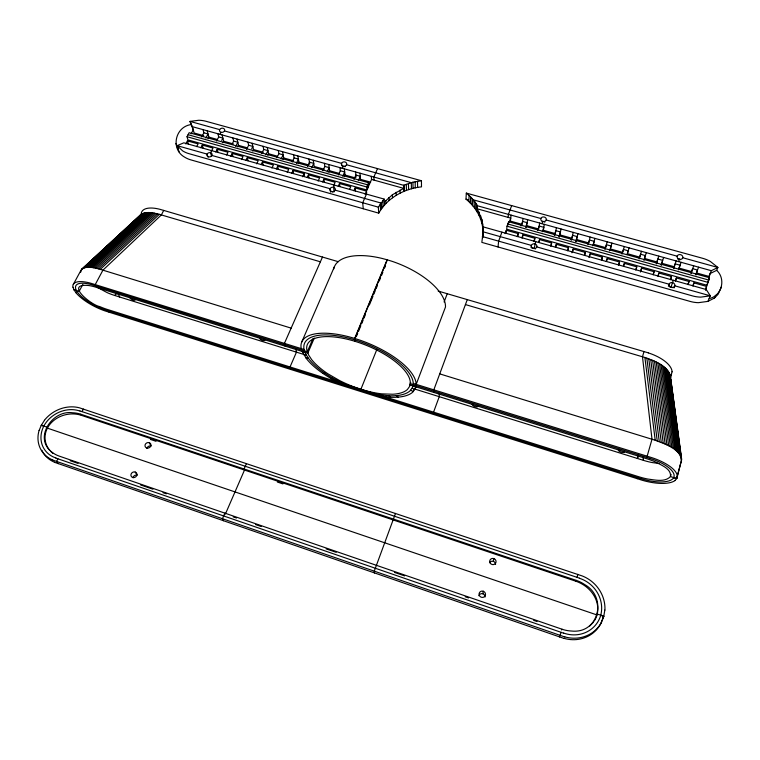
<?xml version="1.0" encoding="UTF-8"?>
<svg xmlns="http://www.w3.org/2000/svg" width="760" height="760" viewBox="0 0 760 760"><rect width="100%" height="100%" fill="white"/><g stroke="black" fill="none" stroke-linecap="round" stroke-linejoin="round"><path stroke-width="1.14" d="M483.217 229.928L481.973 219.811L477.318 208.829L510.739 218.12L509.124 222.528M483.455 228.998L483.455 226.964L706.239 289.531L710.325 295.839L707.902 301.387L698.383 302.68A28.529 23.636 16.1 0 1 690.014 301.387L481.849 242.383L483.455 228.998L483.084 233.709M433.533 414.504L433.561 412.138L439.242 396.682L439.308 393.737M433.789 392.416L433.817 389.842L467.276 299.611M80.57 272.365L81.843 269.154L140.524 214.861C145.958 210.891 153.349 212.828 159.325 214.329L320.378 261.81M670.548 377.986C669.132 365.892 654.806 361.057 644.889 357.494L465.433 304.579M672.02 371.811L670.614 377.729M483.455 226.964L482.99 232.873C483.16 219.735 476.159 207.223 465.994 199.186L466.308 193.097L702.601 258.286A28.88 23.95 16.2 0 1 710.391 261.497L717.906 267.473L716.67 270.341L710.115 273.562L708.804 278.416M677.255 476.206L676.742 478.486L674.956 480.51M468.796 201.571L469.138 195.5L466.308 193.097M470.335 203.138L470.687 197.077M471.817 204.649L472.188 198.597L469.138 195.5M472.796 205.836L473.166 199.785L540.873 218.509M314.279 338.086L307.8 353.181L96.111 287.261A28.614 9.947 26.6 0 0 88.977 285.551C63.944 282.863 91.076 305.111 99.807 306.603A28.861 10.089 26.8 0 0 107.302 309.434L638.856 476.767A31.939 12.084 16.2 0 0 647.757 479.037C655.015 479.892 664.744 482.534 670.462 476.605L676.742 478.486L681.14 461.643C682.195 448.827 664.753 444.115 655.206 440.24L439.736 373.882M474.525 207.936L474.914 201.903L472.188 198.597M475.693 209.665L476.092 203.632M476.89 211.423L477.299 205.399L474.914 201.903M477.109 211.831L477.299 205.399M478.895 215.07L479.104 212.087M480.519 218.87L480.738 215.887M72.951 287.223A29.545 10.279 26.7 0 1 90.944 283.28L304.085 349.495A58.33 22.8 22.1 0 1 355.528 340.091A58.33 22.8 22.1 0 1 413.25 383.448L412.519 387.448L410.162 390.744A58.33 22.8 22.1 0 1 397.926 395.456L396.226 395.599A43.197 16.758 21.9 0 1 389.063 395.751L377.615 394.526L378.546 395.95L390.63 397.252A45.467 17.632 21.9 0 0 398.173 397.1L399.969 396.948A61.408 24.006 22.1 0 0 412.88 392.027L415.919 386.849M481.745 222.775L481.973 219.811M482.581 226.765L482.809 223.81M482.657 237.775L483.217 231.296M604.827 610.09L603.734 616.521L601.511 622.145M498.037 246.972L498.626 241.138L501.923 232.151M482.752 237.177L482.99 234.887M505.979 233.225L506.303 230.28L518.234 233.624L517.864 236.559M507.034 226.204L506.701 229.168L706.961 285.256L709.431 277.723L508.658 221.758L507.034 226.204L708.158 282.425M508.098 217.388L508.431 214.386L511.651 205.608M507.623 225.957L507.851 223.982L708.795 280.07L707.588 282.91M508.431 223.744L508.658 221.758M511.081 215.127L510.397 221.103L522.225 224.39L523.013 218.434M522.49 237.861L522.88 234.925L534.878 238.288L534.442 241.214M526.224 227.392L527.658 219.725M531.088 247.598L531.411 245.413L483.16 231.819M534.242 248.282L535.705 241.642M538.878 228.009L539.647 223.05M482.866 593.769L483.265 591.232A3.268 3.163 33.8 0 0 479.132 594.842A3.268 3.163 33.8 0 0 484.471 596.667A3.268 3.163 33.8 0 0 483.265 591.232M539.087 242.525L539.553 239.6L551.627 242.982L551.105 245.898M544.322 224.352L543.362 230.28L555.322 233.614L554.724 235.343M709.108 298.623C721.8 295.963 726.208 279.015 716.67 270.341M493.354 561.317L493.829 558.581M555.494 232.626L556.386 227.696M555.788 247.209L556.32 244.302L568.461 247.703L567.872 250.601M559.217 237.139L561.079 228.998M602.984 617.709L603.373 615.79M572.204 237.281L573.211 232.37M572.584 251.921L573.183 249.033L585.39 252.453L584.953 254.372M575.947 241.803L577.942 233.681M590.14 237.063L588.781 242.934L576.688 239.561M589.466 256.671L590.149 253.783L602.423 257.222L601.683 260.101M594.89 238.383L593.494 244.245L605.663 247.637L607.154 241.784M606.442 261.43L607.202 258.562L619.542 262.019L618.735 264.888M611.933 243.114L610.394 248.957L622.63 252.358L624.274 246.534M671.061 474.363L670.462 476.605C671.564 468.777 661.304 465.234 655.775 462.108A31.663 11.875 16.3 0 0 646.988 458.802L410.039 385.016L410.875 382.831M705.575 290.367L706.639 286.434L693.937 282.872L692.806 285.684M706.961 285.256L709.431 277.723M695.837 274.692L696.341 272.897L708.918 276.402L711.322 270.693L717.906 267.473L682.765 257.754A2.897 2.394 14.5 0 1 678.005 258.59A2.897 2.394 14.5 0 1 679.136 254.6A2.897 2.394 14.5 0 1 682.765 257.754M693.072 286.007L693.937 282.872M696.16 274.826L697.481 270.047L692.588 268.679L691.258 273.457M690.963 273.334L693.709 265.81M688.151 284.62L689.025 281.495L676.39 277.96L675.336 280.782M638.286 455.212L637.374 458.46L638.542 455.762M673.332 280.288L671.08 286.9M678.651 261.62L679.317 259.284M678.442 269.848L681.093 262.305M675.507 281.077L676.39 277.96M679.25 267.881L680.019 265.192L675.156 263.834L673.797 268.584M670.614 279.699L671.498 276.583L658.948 273.068L657.97 275.899M643.995 351.548L642.485 356.782L652.004 439.251L646.798 457.416M623.523 266.228L624.35 263.368L636.766 266.845L635.835 269.933M629.071 247.865L627.389 253.688L639.692 257.117L641.487 251.313M561.108 632.32L559.55 636.966M577.03 577.334L577.894 574.351M661.143 265.022L663.651 257.459M658.036 276.165L658.948 273.068M661.276 265.098L662.653 260.366L657.818 259.017L656.431 263.739M656.327 263.673L658.797 256.12M653.172 274.797L654.084 271.7L641.601 268.204L640.699 271.054M640.442 272.061L641.601 268.204M643.957 260.338L645.392 255.559L640.585 254.23L639.16 258.932M623.457 266.247L624.35 263.368M627.057 254.59L628.225 250.791L623.447 249.46L621.994 254.144M618.592 265.088L619.542 262.019M635.882 269.705L636.766 266.845M606.29 261.43L607.202 258.562M609.663 250.772L611.163 246.041L606.404 244.72L604.922 249.375M646.313 252.652L644.48 258.447L656.849 261.896M601.445 260.272L602.423 257.222M588.914 257.583L590.149 253.783M592.724 245.841L594.187 241.328L589.456 240.008L587.945 244.644M584.402 255.483L585.39 252.453M571.928 252.814L573.183 249.033M575.814 241.129L577.315 236.635L572.603 235.325L571.064 239.941M571.425 239.998L572.005 238.26L559.977 234.906M39.149 430.464L41.221 425.381L44.47 420.318M567.444 250.724L568.461 247.703M653.125 274.541L654.084 271.7M555.361 247.133L556.32 244.302M559.008 236.436L560.528 231.971L555.855 230.669L554.278 235.258M550.591 245.993L551.627 242.982M538.574 242.411L539.553 239.6M542.288 231.781L543.837 227.325L539.192 226.034L537.586 230.603M533.833 241.281L534.878 238.288M541.984 223.696L542.764 221.473M521.816 237.909L522.88 234.925M525.616 227.259L527.24 222.708L522.614 221.426L520.98 225.967M517.161 236.607L518.234 233.624M676.2 260.946L674.111 266.703L661.665 263.235M505.077 233.624L506.303 230.28M670.472 279.414L671.498 276.583M668.382 286.339L669.151 284.231L536.817 246.933A2.821 2.384 6.4 0 1 532.076 247.76A2.821 2.384 6.4 0 1 533.453 243.827A2.821 2.384 6.4 0 1 536.817 246.933M395.513 513.399L374.252 571.216L374.499 572.992M674.015 287.926L674.804 285.827A2.935 2.451 15.3 0 0 671.146 282.587A2.935 2.451 15.3 0 0 669.987 286.681A2.935 2.451 15.3 0 0 674.804 285.827L710.325 295.839L700.72 297.131A28.775 23.779 16 0 1 692.274 295.839L482.305 236.531M414.152 389.405L413.354 391.495L410.59 390.26M416.128 386.213L414.931 389.358L412.091 388.198M444.096 301.986L447.241 293.721M687.914 284.306L689.025 281.495M376.808 349.609L360.905 389.272L361.057 390.488M696.72 271.947L698.63 267.168M594.253 621.005A24.444 22.819 39.6 0 0 596.999 614.954A24.444 22.819 39.6 0 0 597.797 608.275C597.512 599.042 591.907 590.596 584.392 585.494A33.032 30.922 40.2 0 0 575.795 581.21L576.156 580.336L80.731 414.209A30.343 26.04 -31.5 0 0 72.627 412.765C52.012 409.697 33.098 438.368 52.24 452.38A30.181 25.887 -30.7 0 0 59.299 456.133L562.01 629.213A32.927 30.77 38.2 0 0 571.52 631.028C598.823 634.03 607.506 597.284 584.772 584.62A33.108 30.989 40.1 0 0 576.156 580.336M355.158 341.373L354.683 338.428L387.096 259.768L382.137 258.447A59.461 26.989 22.1 0 0 333.735 268.935M354.939 338.513L387.353 259.844L392.34 261.411A59.461 26.989 22.1 0 1 445.493 307.002L416.185 384.36A61.408 24.006 22.1 0 0 360.069 340.185L354.939 338.513L354.986 339.929M356.335 336.651L357.684 333.383M358.577 331.198L360.82 325.745M361.722 323.57L363.071 320.292M363.964 318.117L365.313 314.839M369.36 305.026L372.951 296.295M373.844 294.12L375.193 290.842M376.095 288.667L377.445 285.389M379.24 281.029L380.589 277.761M381.482 275.576L382.831 272.308M384.626 267.938L385.529 265.762M705.451 289.237L706.639 286.434M561.678 629.983L562.01 629.213M312.873 338.808L307.297 351.766L93.366 285.19A26.581 9.253 26.7 0 0 76.427 290.595A26.59 9.262 26.7 0 0 106.001 310.108M671.545 374.433L670.558 376.115M365.094 194.303L366.491 191.093L355.158 187.919L353.913 190.75M366.956 190.028L368.799 185.773L368.562 182.704L189.145 132.696L187.017 136.733L187.957 139.897L366.956 190.028L366.709 186.969L368.562 182.704M369.265 184.718L371.555 179.427L371.327 176.339M301.701 342.123L334.428 266.684M366.462 194.114L362.71 202.749L363.242 208.753M377.52 168.606L373.863 177.042L374.072 180.13M224.884 513.142L222.433 518.776L223.383 520.742M246.44 463.572L244.083 468.977L244.501 470.06L225.35 514.14M358.368 180.623L360.269 176.291L355.898 175.075L353.989 179.398M349.514 189.525L350.769 186.684L339.492 183.53L338.228 186.352M322.477 257.051L284.42 343.387L285.066 346.094M707.902 301.387L714.39 298.091L715.625 295.308M342.75 176.263L344.679 171.95L340.328 170.743L339.986 167.637M344.28 176.652L345.012 175.028L344.346 168.853M721.515 286.805L718.124 294.234L714.39 298.091M333.697 185.478L335.131 182.305L323.922 179.16L322.639 181.972M338.447 174.933L340.328 170.743M334.562 185.155L333.602 187.292L334.162 191.862A2.688 2.232 -6.7 0 0 332.12 191.986M342.161 168.245L343.111 166.145M637.203 478.705L637.688 477.631M327.209 171.931L329.166 167.637L324.843 166.44L324.434 163.324M328.823 172.349L329.555 170.725L328.776 164.53M318.126 181.108L319.58 177.945L308.427 174.819L307.125 177.621M322.933 170.611L324.843 166.44M311.762 167.627L313.738 163.352L309.444 162.155L307.505 166.307M302.642 176.757L304.104 173.612L293.018 170.496L291.707 173.28M139.203 216.799L140.524 214.861M296.39 163.343L298.395 159.087L294.12 157.899L293.588 154.764M298.158 163.789L298.908 162.184L297.882 155.961M287.233 172.425L288.724 169.299L277.685 166.202L276.365 168.976M292.163 162.032L294.12 157.899M600.656 623.722L603.848 616.113L597.408 614.146L596.989 614.954L47.414 428.146L46.569 426.997L41.221 425.381M282.938 159.552L283.708 157.957L282.558 151.706M281.105 159.077L283.138 154.84L278.882 153.662L278.293 150.518M271.918 168.121L273.419 165.005L262.447 161.927L261.098 164.692M276.897 157.776L278.882 153.662M267.805 155.334L268.584 153.739L267.32 147.478M265.905 154.831L267.957 150.623L263.72 149.445L263.074 146.3M256.671 163.846L258.191 160.74L247.275 157.681L245.917 160.427M261.716 153.539L263.72 149.445M251.674 148.798L252.852 146.423L248.644 145.255L247.94 142.101M252.757 151.136L253.536 149.549L252.159 143.269M241.518 159.581L243.048 156.493L232.199 153.453L230.821 156.189M246.62 149.331L248.644 145.255M235.733 146.423L237.832 142.243L233.643 141.084L232.883 137.921M237.785 146.956L238.573 145.379L237.082 139.089M226.613 155.002L227.99 152.275L217.189 149.245L215.802 151.971M232.446 143.45L233.643 141.084M222.889 142.804L223.687 141.236L222.082 134.919M57.931 458.812L56.563 461.481L58.235 463.657M82.052 411.635L83.362 409.06M221.682 140.448L222.889 138.092L218.728 136.933L217.901 133.76M216.59 141.084L218.728 136.933M219.991 134.339L221.046 132.297A2.622 2.099 -11.7 0 0 224.666 129.846A2.622 2.099 -11.7 0 0 220.514 128.706A2.622 2.099 -11.7 0 0 221.046 132.297M208.069 138.671L208.876 137.114L207.166 130.786M200.868 147.773L202.264 145.065L213.009 148.077L210.567 152.713L211.593 156.456M205.884 138.101L208.031 133.959L203.88 132.81L203.005 129.627M196.697 146.604L198.103 143.897L187.425 140.904L185.82 143.944M201.732 136.942L203.88 132.81M163.723 210.397L161.367 214.928L102.923 270.17L95.247 284.553L95.978 285.998M191.13 133.855L193.239 129.846L190 121.4L198.768 120.26A25.897 20.681 -13.1 0 1 205.989 121.286L421.448 180.728L421.496 186.865C404.339 188.641 387.353 197.837 378.736 213.142L190.931 159.904A25.602 20.454 -12.8 0 1 184.575 157.111C170.458 149.207 174.971 126.92 190.921 124.602M681.14 461.643L676.666 478.629L673.588 477.584M82.878 284.392L79.087 291.422L73.957 289.74L73.017 287.242M73.302 284.42L80.987 270.265L141.949 213.873M378.736 213.142L378.337 207.157L384.151 199.082L183.806 142.823L177.147 145.663L179.103 151.915M593.284 622.364L589.75 626.003M384.332 202.112L392.397 194.759L403.74 188.375L371.555 179.427M97.242 287.308L107.16 292.628A28.68 10.364 26.9 0 0 114.618 295.44L117.192 293.008M81.843 269.154C86.754 265.753 93.271 267.672 98.62 268.869L157.681 213.873M98.62 268.869L100.282 269.353L159.325 214.329M90.829 267.387L149.891 212.6M92.264 267.539L151.335 212.705M93.765 267.767L152.845 212.885M95.332 268.071L154.413 213.151M96.947 268.432L156.028 213.475M81.358 269.686L141.189 214.329M83.951 267.947L142.804 213.475M84.863 267.672L143.773 213.151M85.87 267.473L144.827 212.895M86.982 267.349L145.968 212.705M88.179 267.292L147.193 212.6M89.462 267.301L148.504 212.562M219.688 129.618L190 121.4L192.327 126.663L403.645 185.307L412.927 182.21L421.448 180.728M331.141 378.546L332.443 377.957L344.299 384.037L343.653 384.959L331.141 378.546A45.334 17.527 22.2 0 1 323.161 373.54L321.242 372.229A61.408 24.006 22.1 0 1 306.546 358.796L302.138 351.415M323.161 373.54L324.843 373.188A43.073 16.663 22.2 0 0 332.443 377.957M659.053 463.505L652.251 462.565A31.72 12.398 16 0 1 643.397 460.341L414.533 388.968M305.928 357.941L308.503 358.378M303.772 354.692L306.441 355.252M302.224 351.604L304.969 352.298M224.475 130.948L341.553 163.362L341.81 165.699M346.55 164.749L411.312 182.675L411.445 188.793M546.221 219.991A2.793 2.328 6.3 0 0 542.878 216.97A2.793 2.328 6.3 0 0 541.538 220.809A2.793 2.328 6.3 0 0 546.221 219.991L677.179 256.205M465.994 199.186L468.245 199.804M477.517 205.808L711.322 270.693M203.689 135.669L194.151 133.009L192.327 126.663M208.876 137.114L217.407 139.489M223.687 141.236L233.329 143.925M238.573 145.379L247.19 147.782M253.536 149.549L263.283 152.266M268.584 153.739L277.286 156.17M283.708 157.957L293.55 160.692M298.908 162.184L308.807 164.948M324.149 169.224L314.194 166.45L313.291 160.236M329.555 170.725L339.568 173.517M345.012 175.028L355.072 177.831M370.652 182.172L360.544 179.36L360.002 173.195M526.832 225.673L538.726 228.988M678.956 268.052L691.467 271.538M188.081 134.71L367.64 184.832L367.878 187.9M187.017 136.733L366.709 186.969M211.926 155.458L330.115 188.718L330.562 192.137M335.16 190.142L380.978 203.034M378.337 207.157L189.059 153.691A25.802 20.548 -12.7 0 1 182.647 150.879L177.147 145.663L207.1 154.09L207.879 156.892M73.957 289.74L76.541 290.624M354.683 338.428L349.581 336.974A61.408 24.006 22.1 0 0 301.264 348.622M338.285 261.697L160.056 209.342A28.529 11.979 27.3 0 0 141.189 213.892M438.159 291.051L648.337 352.858M100.282 269.353L291.147 328.13M413.25 383.448L652.583 457.9A32.718 12.312 16.2 0 1 677.341 476.226M410.238 383.8L649.961 458.394M564.813 636.966L52.753 460.094M564.139 638.476L54.435 462.279M114.618 295.44L304.247 354.578M106.029 310.166L640.718 478.581M80.009 410.951L579.452 578.151M49.742 450.319C45.875 445.854 44.194 439.603 45.4 433.808A22.354 19.152 -31.2 0 1 47.414 428.146A22.354 19.152 -31.2 0 1 51.005 423.054C56.667 416.917 65.122 413.677 73.416 413.943A30.276 25.992 -31.6 0 1 81.501 415.378L575.804 581.21M150.423 439.423L156.009 441.303M277.334 482.02L282.919 483.901M70.195 460.702L78.033 463.401M140.685 484.984L152.941 489.203M162.963 492.661L166.307 493.81M233.187 516.847L236.55 517.997M255.588 524.561L261.183 526.49M326.144 548.862L336.224 552.33M394.497 572.403L404.605 575.88M465.215 596.761L468.578 597.92M533.644 620.322L537.006 621.481M55.86 458.09L563.587 633.175M412.974 385.928L415.872 387.001M600.6 615.23L603.734 616.521M41.401 425.04L43.938 426.103M324.843 373.188L323.019 371.944A58.33 22.8 22.1 0 1 309.073 359.166L305.815 354.188L304.085 349.495M396.226 395.599L398.173 397.1M53.086 453.483L50.768 451.44M389.063 395.751L390.63 397.252M75.962 292.704L74.062 289.93M80.731 414.209L81.501 415.378M135.214 472.045L137.189 475.247A3.097 2.745 -32 0 0 132.962 477.726M178.125 148.798L175.93 143.478M149.236 442.69L151.097 446.044A3.049 2.698 -29 0 0 146.927 448.476M108.547 310.954L109.221 312.284M117.904 293.36L119.653 297.008M187.425 140.904L188.357 144.039M202.264 145.065L203.148 148.191M217.189 149.245L218.016 152.361M232.199 153.453L232.968 156.56M290.633 369.464L290.035 366.956L296.457 352.155L295.773 349.049M247.275 157.681L247.988 160.778M262.447 161.927L263.093 165.024M277.685 166.202L278.284 169.29M293.018 170.496L293.55 173.575M304.104 173.612L304.437 175.655M308.427 174.819L308.902 177.887M308.969 159.03L309.757 164.217M176.757 145.493L176.909 146.604M670.253 375.079L681.672 459.306M670.709 379.164L681.615 460.17M669.892 374.072L680.998 456.579M669.389 373.046L680.494 455.63M323.922 179.16L324.33 182.219M668.771 372.001L679.858 454.651M668.011 370.956L679.098 453.663M667.137 369.911L678.195 452.666M666.14 368.866L677.179 451.659M665.028 367.821L676.029 450.661M663.803 366.795L674.775 449.663M662.473 365.778L673.398 448.675M661.038 364.781L671.925 447.697M659.509 363.822L670.348 446.737M657.903 362.881L668.686 445.797M656.212 361.978L666.938 444.894M654.445 361.104L665.114 444.011M652.621 360.287L663.223 443.175M650.731 359.508L661.276 442.367M648.803 358.777L659.271 441.608M646.836 358.102L657.229 440.885M644.889 357.494L655.206 440.24M642.979 456.808L643.397 460.341M339.492 183.53L339.853 186.57M355.158 187.919L355.452 190.95M355.613 171.978L356.088 177.118M366.491 191.093L366.652 193.116M380.199 204.098L380.579 210.102M381.301 202.607L381.681 208.611M382.736 200.678L383.097 206.701M384.151 199.082L384.503 205.114M385.776 200.488L385.947 203.5M388.949 197.505L389.101 200.516M392.397 194.759L392.54 197.78M396.112 192.27L396.235 195.301M400.055 190.076L400.168 193.107M404.111 185.098L404.301 191.207M403.645 185.307L403.835 191.416M406.296 184.291L406.467 190.399M408.452 183.493L408.604 189.611M412.927 182.21L413.05 188.337M415.178 181.735L415.273 187.872M417.515 181.25L417.601 187.378M563.616 633.061A30.58 28.566 39.2 0 0 600.742 615.277A30.59 28.585 39.4 0 0 579.424 578.265M55.907 457.985A27.987 23.987 -31.1 0 1 43.814 426.065A27.996 23.997 -31.2 0 1 79.952 411.046M489.734 562.486A3.201 3.068 26.8 0 1 495.586 564.461M478.828 595.707A3.249 3.135 34.6 0 1 485.108 596.999M604.913 610.1A34 31.768 39.4 0 0 582.341 575.994L79.553 407.854A31.122 26.676 -31.2 0 0 44.413 420.28M600.732 623.76A33.82 31.616 39.5 0 1 564.158 638.39M601.587 622.193A33.982 31.758 39.2 0 1 564.832 636.88M52.791 460.028A31.112 26.666 -31.1 0 1 39.074 430.454M54.473 462.203A30.97 26.571 -31.2 0 1 41.847 450.262M649.942 458.441A29.44 11.077 16.2 0 1 673.721 477.622A29.459 11.086 16.2 0 1 640.737 478.543M624.255 451.212A3.144 1.216 16.6 0 1 622.782 452.438A3.144 1.216 16.6 0 1 618.839 450.984A3.144 1.216 16.6 0 1 619.619 449.502M134.862 299.136A2.869 1.036 26.4 0 1 133.2 300.086A2.869 1.036 26.4 0 1 129.96 297.606M263.824 338.741A2.897 1.102 24 0 1 264.461 340.556A2.897 1.102 24 0 1 260.965 339.682A2.897 1.102 24 0 1 259.711 337.706M477.669 405.565A3.011 1.178 19.6 0 1 476.691 406.894A3.011 1.178 19.6 0 1 472.872 405.488A3.011 1.178 19.6 0 1 473.185 403.911M75.905 292.695A29.554 10.288 26.7 0 0 105.013 310.906L642.228 480.263A32.737 12.331 16.2 0 0 675.032 480.548M648.318 352.887A31.141 14.003 15.5 0 1 672.096 371.83M343.453 166.754A2.66 2.185 -5.9 0 1 345.477 166.639M532.114 248.406A2.803 2.375 6.5 0 1 535.477 248.957M542.165 221.454A2.774 2.318 6.4 0 1 544.825 222.195M669.588 286.815A2.916 2.441 15.4 0 1 672.4 287.603M677.549 258.951A2.888 2.384 14.6 0 1 680.333 259.72M410.324 382.536L409.659 386.337L407.436 389.471A55.252 21.593 22.1 0 1 392.692 394.24L381.805 393.851A55.252 21.593 22.1 0 1 339.663 380.599L328.234 374.005A55.252 21.593 22.1 0 1 311.591 359.537L308.522 354.815L306.907 350.379A55.252 21.593 22.1 0 1 355.642 341.525A55.252 21.593 22.1 0 1 410.324 382.536M490.048 562.865A3.22 3.087 26.3 0 0 495.586 563.264A3.22 3.087 26.3 0 0 493.002 558.41A3.22 3.087 26.3 0 0 490.048 562.865M133.38 477.612A3.116 2.764 -31.8 0 0 136.762 473.499A3.116 2.764 -31.8 0 0 131.613 473.157A3.116 2.764 -31.8 0 0 133.38 477.612M147.459 448.124A3.068 2.708 -28.8 0 0 150.784 444.106A3.068 2.708 -28.8 0 0 145.682 443.773A3.068 2.708 -28.8 0 0 147.459 448.124M208.458 156.835A2.66 2.137 -12.7 0 0 212.135 154.337A2.66 2.137 -12.7 0 0 207.945 153.159A2.66 2.137 -12.7 0 0 208.458 156.835M342.494 165.898A2.669 2.195 -5.9 0 0 346.702 164.179A2.669 2.195 -5.9 0 0 342.94 162.089A2.669 2.195 -5.9 0 0 342.494 165.898M331.056 191.311A2.708 2.242 -6.7 0 0 335.322 189.563A2.708 2.242 -6.7 0 0 331.531 187.416A2.708 2.242 -6.7 0 0 331.056 191.311"/></g></svg>
